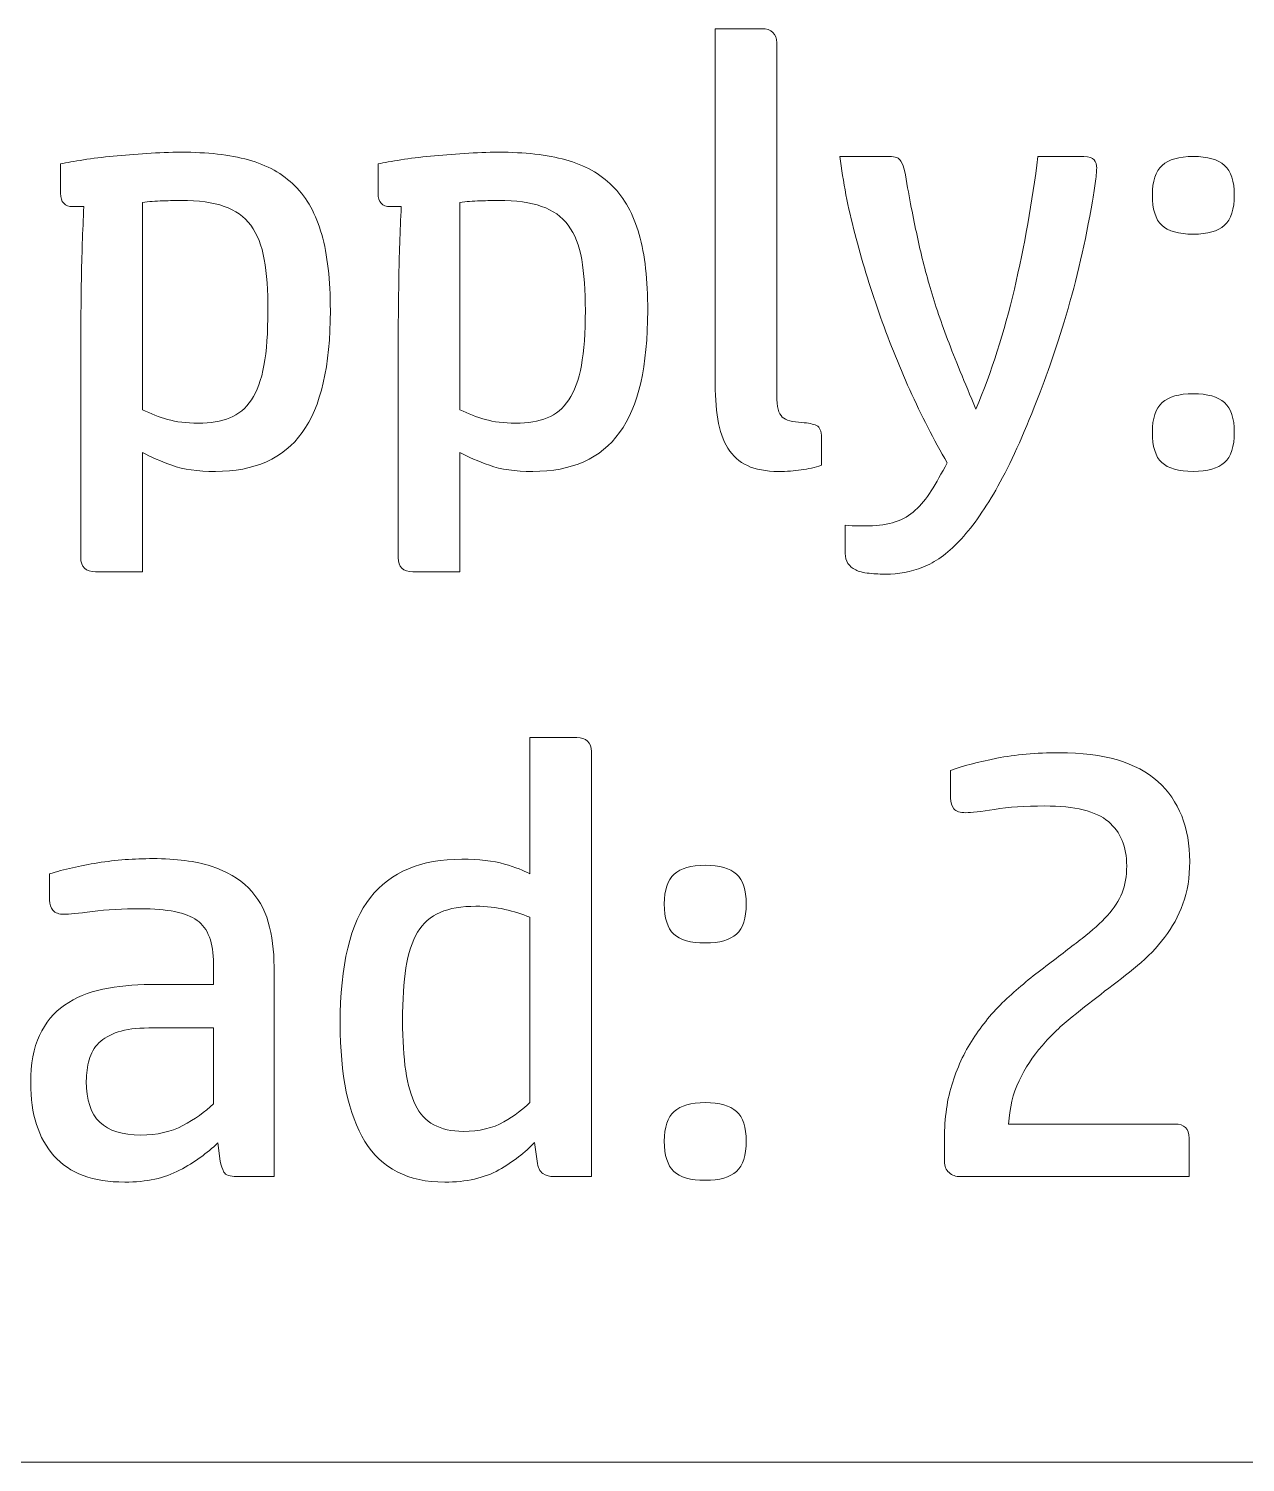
# Model space of a CAD drawing. Header units: inches. Extents: x -4.89 to -2.45, y 0.77 to 2.41.
# Drawn here: x -3.9565 to -3.7355, y 0.7668 to 1.0273 of the extents above; entities that cross this region are included whole.
import ezdxf

# ---------------------------------------------------------------- set-up
doc = ezdxf.new("R2010")
doc.units = ezdxf.units.IN
doc.header["$MEASUREMENT"] = 0
doc.layers.add('Layer 1', color=7, linetype='Continuous')

msp = doc.modelspace()

# ---------------------------------------------------------------- linework, layer by layer
at = {"layer": 'Layer 1', "color": 250, "lineweight": 9}
for points, knots in [([(-3.82059, 0.96059), (-3.82059, 0.95859), (-3.82026, 0.9573), (-3.81959, 0.9567), (-3.81959, 0.9567), (-3.81893, 0.95611), (-3.81774, 0.95578), (-3.81604, 0.9557), (-3.81604, 0.9557), (-3.81485, 0.95563), (-3.81396, 0.95545), (-3.81337, 0.95515), (-3.81337, 0.95515), (-3.81278, 0.95485), (-3.81248, 0.95415), (-3.81248, 0.95304), (-3.81248, 0.95304), (-3.81248, 0.95304), (-3.81248, 0.94793), (-3.81248, 0.94793), (-3.81248, 0.94793), (-3.81367, 0.94756), (-3.81489, 0.94728), (-3.81615, 0.94709), (-3.81615, 0.94709), (-3.81741, 0.94691), (-3.81878, 0.94682), (-3.82026, 0.94682), (-3.82026, 0.94682), (-3.82256, 0.94682), (-3.82444, 0.94717), (-3.82593, 0.94787), (-3.82593, 0.94787), (-3.82741, 0.94858), (-3.82859, 0.94963), (-3.82948, 0.95104), (-3.82948, 0.95104), (-3.83037, 0.95245), (-3.83098, 0.9542), (-3.83131, 0.95632), (-3.83131, 0.95632), (-3.83165, 0.95843), (-3.83181, 0.96089), (-3.83181, 0.9637), (-3.83181, 0.9637), (-3.83181, 0.9637), (-3.83181, 1.02726), (-3.83181, 1.02726), (-3.83181, 1.02726), (-3.83181, 1.02726), (-3.82326, 1.02726), (-3.82326, 1.02726), (-3.82326, 1.02726), (-3.82244, 1.02726), (-3.8218, 1.02704), (-3.82131, 1.02659), (-3.82131, 1.02659), (-3.82083, 1.02615), (-3.82059, 1.02552), (-3.82059, 1.0247), (-3.82059, 1.0247), (-3.82059, 1.0247), (-3.82059, 0.96059), (-3.82059, 0.96059)], [0, 0, 0, 0, 0.058824, 0.058824, 0.058824, 0.058824, 0.117647, 0.117647, 0.117647, 0.117647, 0.176471, 0.176471, 0.176471, 0.176471, 0.235294, 0.235294, 0.235294, 0.235294, 0.294118, 0.294118, 0.294118, 0.294118, 0.352941, 0.352941, 0.352941, 0.352941, 0.411765, 0.411765, 0.411765, 0.411765, 0.470588, 0.470588, 0.470588, 0.470588, 0.529412, 0.529412, 0.529412, 0.529412, 0.588235, 0.588235, 0.588235, 0.588235, 0.647059, 0.647059, 0.647059, 0.647059, 0.705882, 0.705882, 0.705882, 0.705882, 0.764706, 0.764706, 0.764706, 0.764706, 0.823529, 0.823529, 0.823529, 0.823529, 0.882353, 0.882353, 0.882353, 0.882353, 1, 1, 1, 1]), ([(-3.92259, 0.94682), (-3.92578, 0.94682), (-3.92841, 0.94719), (-3.93048, 0.94793), (-3.93048, 0.94793), (-3.93256, 0.94867), (-3.93433, 0.94945), (-3.93581, 0.95026), (-3.93581, 0.95026), (-3.93581, 0.95026), (-3.93581, 0.92859), (-3.93581, 0.92859), (-3.93581, 0.92859), (-3.93581, 0.92859), (-3.94437, 0.92859), (-3.94437, 0.92859), (-3.94437, 0.92859), (-3.94615, 0.92859), (-3.94704, 0.92945), (-3.94704, 0.93115), (-3.94704, 0.93115), (-3.94704, 0.93115), (-3.94704, 0.96859), (-3.94704, 0.96859), (-3.94704, 0.96859), (-3.94704, 0.97282), (-3.947, 0.97715), (-3.94693, 0.98159), (-3.94693, 0.98159), (-3.94685, 0.98604), (-3.9467, 0.99048), (-3.94648, 0.99493), (-3.94648, 0.99493), (-3.94648, 0.99493), (-3.94848, 0.99493), (-3.94848, 0.99493), (-3.94848, 0.99493), (-3.94996, 0.99493), (-3.9507, 0.99574), (-3.9507, 0.99737), (-3.9507, 0.99737), (-3.9507, 0.99737), (-3.9507, 1.0027), (-3.9507, 1.0027), (-3.9507, 1.0027), (-3.94959, 1.00293), (-3.9482, 1.00317), (-3.94654, 1.00343), (-3.94654, 1.00343), (-3.94487, 1.00369), (-3.94307, 1.00391), (-3.94115, 1.00409), (-3.94115, 1.00409), (-3.93922, 1.00428), (-3.93719, 1.00444), (-3.93504, 1.00459), (-3.93504, 1.00459), (-3.93289, 1.00474), (-3.93081, 1.00482), (-3.92881, 1.00482), (-3.92881, 1.00482), (-3.92407, 1.00482), (-3.92, 1.00435), (-3.91659, 1.00343), (-3.91659, 1.00343), (-3.91319, 1.0025), (-3.91037, 1.00093), (-3.90815, 0.9987), (-3.90815, 0.9987), (-3.90593, 0.99648), (-3.9043, 0.99354), (-3.90326, 0.98987), (-3.90326, 0.98987), (-3.90222, 0.9862), (-3.9017, 0.98159), (-3.9017, 0.97604), (-3.9017, 0.97604), (-3.9017, 0.96596), (-3.90341, 0.95857), (-3.90681, 0.95387), (-3.90681, 0.95387), (-3.91022, 0.94917), (-3.91548, 0.94682), (-3.92259, 0.94682)], [0, 0, 0, 0, 0.045455, 0.045455, 0.045455, 0.045455, 0.090909, 0.090909, 0.090909, 0.090909, 0.136364, 0.136364, 0.136364, 0.136364, 0.181818, 0.181818, 0.181818, 0.181818, 0.227273, 0.227273, 0.227273, 0.227273, 0.272727, 0.272727, 0.272727, 0.272727, 0.318182, 0.318182, 0.318182, 0.318182, 0.363636, 0.363636, 0.363636, 0.363636, 0.409091, 0.409091, 0.409091, 0.409091, 0.454545, 0.454545, 0.454545, 0.454545, 0.5, 0.5, 0.5, 0.5, 0.545455, 0.545455, 0.545455, 0.545455, 0.590909, 0.590909, 0.590909, 0.590909, 0.636364, 0.636364, 0.636364, 0.636364, 0.681818, 0.681818, 0.681818, 0.681818, 0.727273, 0.727273, 0.727273, 0.727273, 0.772727, 0.772727, 0.772727, 0.772727, 0.818182, 0.818182, 0.818182, 0.818182, 0.863636, 0.863636, 0.863636, 0.863636, 0.909091, 0.909091, 0.909091, 0.909091, 1, 1, 1, 1]), ([(-3.86493, 0.94682), (-3.86811, 0.94682), (-3.87074, 0.94719), (-3.87281, 0.94793), (-3.87281, 0.94793), (-3.87489, 0.94867), (-3.87667, 0.94945), (-3.87815, 0.95026), (-3.87815, 0.95026), (-3.87815, 0.95026), (-3.87815, 0.92859), (-3.87815, 0.92859), (-3.87815, 0.92859), (-3.87815, 0.92859), (-3.8867, 0.92859), (-3.8867, 0.92859), (-3.8867, 0.92859), (-3.88848, 0.92859), (-3.88937, 0.92945), (-3.88937, 0.93115), (-3.88937, 0.93115), (-3.88937, 0.93115), (-3.88937, 0.96859), (-3.88937, 0.96859), (-3.88937, 0.96859), (-3.88937, 0.97282), (-3.88933, 0.97715), (-3.88926, 0.98159), (-3.88926, 0.98159), (-3.88919, 0.98604), (-3.88904, 0.99048), (-3.88881, 0.99493), (-3.88881, 0.99493), (-3.88881, 0.99493), (-3.89081, 0.99493), (-3.89081, 0.99493), (-3.89081, 0.99493), (-3.8923, 0.99493), (-3.89304, 0.99574), (-3.89304, 0.99737), (-3.89304, 0.99737), (-3.89304, 0.99737), (-3.89304, 1.0027), (-3.89304, 1.0027), (-3.89304, 1.0027), (-3.89193, 1.00293), (-3.89054, 1.00317), (-3.88887, 1.00343), (-3.88887, 1.00343), (-3.8872, 1.00369), (-3.88541, 1.00391), (-3.88348, 1.00409), (-3.88348, 1.00409), (-3.88156, 1.00428), (-3.87952, 1.00444), (-3.87737, 1.00459), (-3.87737, 1.00459), (-3.87522, 1.00474), (-3.87315, 1.00482), (-3.87115, 1.00482), (-3.87115, 1.00482), (-3.86641, 1.00482), (-3.86233, 1.00435), (-3.85893, 1.00343), (-3.85893, 1.00343), (-3.85552, 1.0025), (-3.8527, 1.00093), (-3.85048, 0.9987), (-3.85048, 0.9987), (-3.84826, 0.99648), (-3.84663, 0.99354), (-3.84559, 0.98987), (-3.84559, 0.98987), (-3.84456, 0.9862), (-3.84404, 0.98159), (-3.84404, 0.97604), (-3.84404, 0.97604), (-3.84404, 0.96596), (-3.84574, 0.95857), (-3.84915, 0.95387), (-3.84915, 0.95387), (-3.85256, 0.94917), (-3.85781, 0.94682), (-3.86493, 0.94682)], [0, 0, 0, 0, 0.045455, 0.045455, 0.045455, 0.045455, 0.090909, 0.090909, 0.090909, 0.090909, 0.136364, 0.136364, 0.136364, 0.136364, 0.181818, 0.181818, 0.181818, 0.181818, 0.227273, 0.227273, 0.227273, 0.227273, 0.272727, 0.272727, 0.272727, 0.272727, 0.318182, 0.318182, 0.318182, 0.318182, 0.363636, 0.363636, 0.363636, 0.363636, 0.409091, 0.409091, 0.409091, 0.409091, 0.454545, 0.454545, 0.454545, 0.454545, 0.5, 0.5, 0.5, 0.5, 0.545455, 0.545455, 0.545455, 0.545455, 0.590909, 0.590909, 0.590909, 0.590909, 0.636364, 0.636364, 0.636364, 0.636364, 0.681818, 0.681818, 0.681818, 0.681818, 0.727273, 0.727273, 0.727273, 0.727273, 0.772727, 0.772727, 0.772727, 0.772727, 0.818182, 0.818182, 0.818182, 0.818182, 0.863636, 0.863636, 0.863636, 0.863636, 0.909091, 0.909091, 0.909091, 0.909091, 1, 1, 1, 1]), ([(-3.79737, 1.00148), (-3.79663, 0.99719), (-3.79593, 0.99345), (-3.79524, 0.99026), (-3.79524, 0.99026), (-3.79457, 0.98707), (-3.7938, 0.98393), (-3.79291, 0.98082), (-3.79291, 0.98082), (-3.79202, 0.9777), (-3.79091, 0.97437), (-3.78956, 0.97082), (-3.78956, 0.97082), (-3.78822, 0.96726), (-3.7865, 0.96304), (-3.78443, 0.95815), (-3.78443, 0.95815), (-3.78159, 0.96489), (-3.77928, 0.97215), (-3.77744, 0.97993), (-3.77744, 0.97993), (-3.77563, 0.9877), (-3.77419, 0.99574), (-3.77315, 1.00404), (-3.77315, 1.00404), (-3.77315, 1.00404), (-3.76481, 1.00404), (-3.76481, 1.00404), (-3.76481, 1.00404), (-3.76385, 1.00404), (-3.76322, 1.00383), (-3.76293, 1.00343), (-3.76293, 1.00343), (-3.76263, 1.00302), (-3.76248, 1.00252), (-3.76248, 1.00193), (-3.76248, 1.00193), (-3.76248, 1.00126), (-3.76257, 1.00033), (-3.76276, 0.99915), (-3.76276, 0.99915), (-3.76294, 0.99796), (-3.76311, 0.99689), (-3.76326, 0.99593), (-3.76326, 0.99593), (-3.76452, 0.98852), (-3.76611, 0.98161), (-3.76804, 0.9752), (-3.76804, 0.9752), (-3.76996, 0.9688), (-3.77189, 0.96322), (-3.77381, 0.95848), (-3.77381, 0.95848), (-3.77626, 0.95233), (-3.77859, 0.94732), (-3.78083, 0.94343), (-3.78083, 0.94343), (-3.78306, 0.93954), (-3.78526, 0.93645), (-3.78746, 0.93415), (-3.78746, 0.93415), (-3.78965, 0.93185), (-3.79185, 0.93028), (-3.79404, 0.92943), (-3.79404, 0.92943), (-3.79624, 0.92858), (-3.79848, 0.92815), (-3.80078, 0.92815), (-3.80078, 0.92815), (-3.80169, 0.92815), (-3.80269, 0.9282), (-3.8038, 0.92832), (-3.8038, 0.92832), (-3.80491, 0.92843), (-3.80572, 0.92863), (-3.80626, 0.92893), (-3.80626, 0.92893), (-3.80752, 0.92952), (-3.80815, 0.93052), (-3.80815, 0.93193), (-3.80815, 0.93193), (-3.80815, 0.93193), (-3.80815, 0.93704), (-3.80815, 0.93704), (-3.80815, 0.93704), (-3.80726, 0.93696), (-3.80648, 0.93693), (-3.8058, 0.93693), (-3.8058, 0.93693), (-3.80513, 0.93693), (-3.8045, 0.93693), (-3.80391, 0.93693), (-3.80391, 0.93693), (-3.80206, 0.93693), (-3.80043, 0.93717), (-3.79906, 0.93765), (-3.79906, 0.93765), (-3.79769, 0.93813), (-3.79646, 0.93883), (-3.79543, 0.93976), (-3.79543, 0.93976), (-3.79439, 0.94069), (-3.79343, 0.94187), (-3.79252, 0.94332), (-3.79252, 0.94332), (-3.79163, 0.94476), (-3.79067, 0.94645), (-3.78963, 0.94837), (-3.78963, 0.94837), (-3.79207, 0.95259), (-3.79435, 0.95702), (-3.79643, 0.96165), (-3.79643, 0.96165), (-3.79852, 0.96628), (-3.80039, 0.97098), (-3.80206, 0.97576), (-3.80206, 0.97576), (-3.80374, 0.98054), (-3.80519, 0.9853), (-3.80641, 0.99004), (-3.80641, 0.99004), (-3.80765, 0.99478), (-3.80856, 0.99944), (-3.80915, 1.00404), (-3.80915, 1.00404), (-3.80915, 1.00404), (-3.80015, 1.00404), (-3.80015, 1.00404), (-3.80015, 1.00404), (-3.79904, 1.00404), (-3.79833, 1.00376), (-3.79804, 1.0032), (-3.79804, 1.0032), (-3.79774, 1.00265), (-3.79752, 1.00207), (-3.79737, 1.00148)], [0, 0, 0, 0, 0.028571, 0.028571, 0.028571, 0.028571, 0.057143, 0.057143, 0.057143, 0.057143, 0.085714, 0.085714, 0.085714, 0.085714, 0.114286, 0.114286, 0.114286, 0.114286, 0.142857, 0.142857, 0.142857, 0.142857, 0.171429, 0.171429, 0.171429, 0.171429, 0.2, 0.2, 0.2, 0.2, 0.228571, 0.228571, 0.228571, 0.228571, 0.257143, 0.257143, 0.257143, 0.257143, 0.285714, 0.285714, 0.285714, 0.285714, 0.314286, 0.314286, 0.314286, 0.314286, 0.342857, 0.342857, 0.342857, 0.342857, 0.371429, 0.371429, 0.371429, 0.371429, 0.4, 0.4, 0.4, 0.4, 0.428571, 0.428571, 0.428571, 0.428571, 0.457143, 0.457143, 0.457143, 0.457143, 0.485714, 0.485714, 0.485714, 0.485714, 0.514286, 0.514286, 0.514286, 0.514286, 0.542857, 0.542857, 0.542857, 0.542857, 0.571429, 0.571429, 0.571429, 0.571429, 0.6, 0.6, 0.6, 0.6, 0.628571, 0.628571, 0.628571, 0.628571, 0.657143, 0.657143, 0.657143, 0.657143, 0.685714, 0.685714, 0.685714, 0.685714, 0.714286, 0.714286, 0.714286, 0.714286, 0.742857, 0.742857, 0.742857, 0.742857, 0.771429, 0.771429, 0.771429, 0.771429, 0.8, 0.8, 0.8, 0.8, 0.828571, 0.828571, 0.828571, 0.828571, 0.857143, 0.857143, 0.857143, 0.857143, 0.885714, 0.885714, 0.885714, 0.885714, 0.914286, 0.914286, 0.914286, 0.914286, 0.942857, 0.942857, 0.942857, 0.942857, 1, 1, 1, 1]), ([(-3.73748, 0.99704), (-3.73748, 0.99444), (-3.73807, 0.99261), (-3.73926, 0.99154), (-3.73926, 0.99154), (-3.74044, 0.99046), (-3.74233, 0.98993), (-3.74493, 0.98993), (-3.74493, 0.98993), (-3.74759, 0.98993), (-3.7495, 0.99046), (-3.75065, 0.99154), (-3.75065, 0.99154), (-3.7518, 0.99261), (-3.75237, 0.99444), (-3.75237, 0.99704), (-3.75237, 0.99704), (-3.75237, 0.99956), (-3.75178, 1.00135), (-3.75059, 1.00243), (-3.75059, 1.00243), (-3.74941, 1.0035), (-3.74752, 1.00404), (-3.74493, 1.00404), (-3.74493, 1.00404), (-3.74233, 1.00404), (-3.74044, 1.0035), (-3.73926, 1.00243), (-3.73926, 1.00243), (-3.73807, 1.00135), (-3.73748, 0.99956), (-3.73748, 0.99704)], [0, 0, 0, 0, 0.111111, 0.111111, 0.111111, 0.111111, 0.222222, 0.222222, 0.222222, 0.222222, 0.333333, 0.333333, 0.333333, 0.333333, 0.444444, 0.444444, 0.444444, 0.444444, 0.555556, 0.555556, 0.555556, 0.555556, 0.666667, 0.666667, 0.666667, 0.666667, 0.777778, 0.777778, 0.777778, 0.777778, 1, 1, 1, 1]), ([(-3.9257, 0.95559), (-3.92348, 0.95559), (-3.92157, 0.95591), (-3.91998, 0.95654), (-3.91998, 0.95654), (-3.91839, 0.95717), (-3.91707, 0.95826), (-3.91604, 0.95982), (-3.91604, 0.95982), (-3.915, 0.96137), (-3.91424, 0.96346), (-3.91376, 0.96609), (-3.91376, 0.96609), (-3.91328, 0.96872), (-3.91304, 0.97204), (-3.91304, 0.97604), (-3.91304, 0.97604), (-3.91304, 0.97967), (-3.91326, 0.98276), (-3.9137, 0.98532), (-3.9137, 0.98532), (-3.91415, 0.98787), (-3.91496, 0.98995), (-3.91615, 0.99154), (-3.91615, 0.99154), (-3.91733, 0.99313), (-3.91894, 0.99428), (-3.92098, 0.99498), (-3.92098, 0.99498), (-3.92302, 0.99569), (-3.92563, 0.99604), (-3.92881, 0.99604), (-3.92881, 0.99604), (-3.9297, 0.99604), (-3.93081, 0.99602), (-3.93215, 0.99598), (-3.93215, 0.99598), (-3.93348, 0.99594), (-3.9347, 0.99585), (-3.93581, 0.9957), (-3.93581, 0.9957), (-3.93581, 0.9957), (-3.93581, 0.95804), (-3.93581, 0.95804), (-3.93581, 0.95804), (-3.93433, 0.9573), (-3.93281, 0.9567), (-3.93126, 0.95626), (-3.93126, 0.95626), (-3.9297, 0.95582), (-3.92785, 0.95559), (-3.9257, 0.95559)], [0, 0, 0, 0, 0.071429, 0.071429, 0.071429, 0.071429, 0.142857, 0.142857, 0.142857, 0.142857, 0.214286, 0.214286, 0.214286, 0.214286, 0.285714, 0.285714, 0.285714, 0.285714, 0.357143, 0.357143, 0.357143, 0.357143, 0.428571, 0.428571, 0.428571, 0.428571, 0.5, 0.5, 0.5, 0.5, 0.571429, 0.571429, 0.571429, 0.571429, 0.642857, 0.642857, 0.642857, 0.642857, 0.714286, 0.714286, 0.714286, 0.714286, 0.785714, 0.785714, 0.785714, 0.785714, 0.857143, 0.857143, 0.857143, 0.857143, 1, 1, 1, 1]), ([(-3.86804, 0.95559), (-3.86581, 0.95559), (-3.86391, 0.95591), (-3.86231, 0.95654), (-3.86231, 0.95654), (-3.86072, 0.95717), (-3.85941, 0.95826), (-3.85837, 0.95982), (-3.85837, 0.95982), (-3.85733, 0.96137), (-3.85657, 0.96346), (-3.85609, 0.96609), (-3.85609, 0.96609), (-3.85561, 0.96872), (-3.85537, 0.97204), (-3.85537, 0.97604), (-3.85537, 0.97604), (-3.85537, 0.97967), (-3.85559, 0.98276), (-3.85604, 0.98532), (-3.85604, 0.98532), (-3.85648, 0.98787), (-3.8573, 0.98995), (-3.85848, 0.99154), (-3.85848, 0.99154), (-3.85967, 0.99313), (-3.86128, 0.99428), (-3.86331, 0.99498), (-3.86331, 0.99498), (-3.86535, 0.99569), (-3.86796, 0.99604), (-3.87115, 0.99604), (-3.87115, 0.99604), (-3.87204, 0.99604), (-3.87315, 0.99602), (-3.87448, 0.99598), (-3.87448, 0.99598), (-3.87581, 0.99594), (-3.87704, 0.99585), (-3.87815, 0.9957), (-3.87815, 0.9957), (-3.87815, 0.9957), (-3.87815, 0.95804), (-3.87815, 0.95804), (-3.87815, 0.95804), (-3.87667, 0.9573), (-3.87515, 0.9567), (-3.87359, 0.95626), (-3.87359, 0.95626), (-3.87204, 0.95582), (-3.87019, 0.95559), (-3.86804, 0.95559)], [0, 0, 0, 0, 0.071429, 0.071429, 0.071429, 0.071429, 0.142857, 0.142857, 0.142857, 0.142857, 0.214286, 0.214286, 0.214286, 0.214286, 0.285714, 0.285714, 0.285714, 0.285714, 0.357143, 0.357143, 0.357143, 0.357143, 0.428571, 0.428571, 0.428571, 0.428571, 0.5, 0.5, 0.5, 0.5, 0.571429, 0.571429, 0.571429, 0.571429, 0.642857, 0.642857, 0.642857, 0.642857, 0.714286, 0.714286, 0.714286, 0.714286, 0.785714, 0.785714, 0.785714, 0.785714, 0.857143, 0.857143, 0.857143, 0.857143, 1, 1, 1, 1]), ([(-3.73748, 0.95393), (-3.73748, 0.95133), (-3.73807, 0.9495), (-3.73926, 0.94843), (-3.73926, 0.94843), (-3.74044, 0.94735), (-3.74233, 0.94682), (-3.74493, 0.94682), (-3.74493, 0.94682), (-3.74759, 0.94682), (-3.7495, 0.94735), (-3.75065, 0.94843), (-3.75065, 0.94843), (-3.7518, 0.9495), (-3.75237, 0.95133), (-3.75237, 0.95393), (-3.75237, 0.95393), (-3.75237, 0.95645), (-3.75178, 0.95824), (-3.75059, 0.95932), (-3.75059, 0.95932), (-3.74941, 0.96039), (-3.74752, 0.96093), (-3.74493, 0.96093), (-3.74493, 0.96093), (-3.74233, 0.96093), (-3.74044, 0.96039), (-3.73926, 0.95932), (-3.73926, 0.95932), (-3.73807, 0.95824), (-3.73748, 0.95645), (-3.73748, 0.95393)], [0, 0, 0, 0, 0.111111, 0.111111, 0.111111, 0.111111, 0.222222, 0.222222, 0.222222, 0.222222, 0.333333, 0.333333, 0.333333, 0.333333, 0.444444, 0.444444, 0.444444, 0.444444, 0.555556, 0.555556, 0.555556, 0.555556, 0.666667, 0.666667, 0.666667, 0.666667, 0.777778, 0.777778, 0.777778, 0.777778, 1, 1, 1, 1]), ([(-3.88092, 0.81771), (-3.88758, 0.81771), (-3.89242, 0.82017), (-3.89542, 0.8251), (-3.89542, 0.8251), (-3.89842, 0.83002), (-3.89992, 0.83715), (-3.89992, 0.84649), (-3.89992, 0.84649), (-3.89992, 0.85715), (-3.89808, 0.8648), (-3.89442, 0.86943), (-3.89442, 0.86943), (-3.89075, 0.87406), (-3.88521, 0.87637), (-3.87781, 0.87637), (-3.87781, 0.87637), (-3.8747, 0.87637), (-3.87212, 0.87608), (-3.87009, 0.87548), (-3.87009, 0.87548), (-3.86805, 0.87489), (-3.86651, 0.8743), (-3.86547, 0.87371), (-3.86547, 0.87371), (-3.86547, 0.87371), (-3.86547, 0.89848), (-3.86547, 0.89848), (-3.86547, 0.89848), (-3.86547, 0.89848), (-3.85692, 0.89848), (-3.85692, 0.89848), (-3.85692, 0.89848), (-3.8561, 0.89848), (-3.85546, 0.89826), (-3.85497, 0.89782), (-3.85497, 0.89782), (-3.85449, 0.89737), (-3.85425, 0.89674), (-3.85425, 0.89593), (-3.85425, 0.89593), (-3.85425, 0.89593), (-3.85425, 0.81871), (-3.85425, 0.81871), (-3.85425, 0.81871), (-3.85425, 0.81871), (-3.86103, 0.81871), (-3.86103, 0.81871), (-3.86103, 0.81871), (-3.86184, 0.81871), (-3.86253, 0.81889), (-3.86309, 0.81926), (-3.86309, 0.81926), (-3.86364, 0.81963), (-3.86399, 0.82037), (-3.86414, 0.82149), (-3.86414, 0.82149), (-3.86414, 0.82149), (-3.86459, 0.82493), (-3.86459, 0.82493), (-3.86459, 0.82493), (-3.86629, 0.82308), (-3.86846, 0.82141), (-3.87109, 0.81993), (-3.87109, 0.81993), (-3.87371, 0.81845), (-3.87699, 0.81771), (-3.88092, 0.81771)], [0, 0, 0, 0, 0.055556, 0.055556, 0.055556, 0.055556, 0.111111, 0.111111, 0.111111, 0.111111, 0.166667, 0.166667, 0.166667, 0.166667, 0.222222, 0.222222, 0.222222, 0.222222, 0.277778, 0.277778, 0.277778, 0.277778, 0.333333, 0.333333, 0.333333, 0.333333, 0.388889, 0.388889, 0.388889, 0.388889, 0.444444, 0.444444, 0.444444, 0.444444, 0.5, 0.5, 0.5, 0.5, 0.555556, 0.555556, 0.555556, 0.555556, 0.611111, 0.611111, 0.611111, 0.611111, 0.666667, 0.666667, 0.666667, 0.666667, 0.722222, 0.722222, 0.722222, 0.722222, 0.777778, 0.777778, 0.777778, 0.777778, 0.833333, 0.833333, 0.833333, 0.833333, 0.888889, 0.888889, 0.888889, 0.888889, 1, 1, 1, 1]), ([(-3.76103, 0.85237), (-3.76295, 0.85089), (-3.76491, 0.84936), (-3.76691, 0.84776), (-3.76691, 0.84776), (-3.76891, 0.84617), (-3.77075, 0.84441), (-3.77241, 0.84249), (-3.77241, 0.84249), (-3.77408, 0.84056), (-3.77547, 0.83843), (-3.77658, 0.8361), (-3.77658, 0.8361), (-3.77769, 0.83376), (-3.77832, 0.83115), (-3.77847, 0.82826), (-3.77847, 0.82826), (-3.77847, 0.82826), (-3.74825, 0.82826), (-3.74825, 0.82826), (-3.74825, 0.82826), (-3.74654, 0.82826), (-3.74569, 0.82741), (-3.74569, 0.82571), (-3.74569, 0.82571), (-3.74569, 0.82571), (-3.74569, 0.81871), (-3.74569, 0.81871), (-3.74569, 0.81871), (-3.74569, 0.81871), (-3.78725, 0.81871), (-3.78725, 0.81871), (-3.78725, 0.81871), (-3.78806, 0.81871), (-3.78875, 0.81895), (-3.7893, 0.81943), (-3.7893, 0.81943), (-3.78986, 0.81991), (-3.79014, 0.8206), (-3.79014, 0.82149), (-3.79014, 0.82149), (-3.79014, 0.82149), (-3.79014, 0.8256), (-3.79014, 0.8256), (-3.79014, 0.8256), (-3.79014, 0.82937), (-3.78964, 0.8328), (-3.78864, 0.83587), (-3.78864, 0.83587), (-3.78764, 0.83895), (-3.7863, 0.84173), (-3.78464, 0.84421), (-3.78464, 0.84421), (-3.78297, 0.84669), (-3.78103, 0.84897), (-3.7788, 0.85104), (-3.7788, 0.85104), (-3.77658, 0.85311), (-3.77421, 0.85508), (-3.77169, 0.85693), (-3.77169, 0.85693), (-3.76917, 0.85886), (-3.76699, 0.86054), (-3.76514, 0.86198), (-3.76514, 0.86198), (-3.76328, 0.86343), (-3.76175, 0.86482), (-3.76053, 0.86615), (-3.76053, 0.86615), (-3.7593, 0.86748), (-3.75841, 0.86886), (-3.75786, 0.87026), (-3.75786, 0.87026), (-3.7573, 0.87167), (-3.75703, 0.8733), (-3.75703, 0.87515), (-3.75703, 0.87515), (-3.75703, 0.87863), (-3.75814, 0.88132), (-3.76036, 0.88321), (-3.76036, 0.88321), (-3.76258, 0.8851), (-3.76643, 0.88604), (-3.77191, 0.88604), (-3.77191, 0.88604), (-3.77547, 0.88604), (-3.77851, 0.88584), (-3.78103, 0.88543), (-3.78103, 0.88543), (-3.78354, 0.88502), (-3.78528, 0.88482), (-3.78625, 0.88482), (-3.78625, 0.88482), (-3.78728, 0.88482), (-3.78801, 0.88506), (-3.78841, 0.88554), (-3.78841, 0.88554), (-3.78882, 0.88602), (-3.78903, 0.88667), (-3.78903, 0.88748), (-3.78903, 0.88748), (-3.78903, 0.88748), (-3.78903, 0.89248), (-3.78903, 0.89248), (-3.78903, 0.89248), (-3.7868, 0.8933), (-3.78401, 0.89404), (-3.78064, 0.89471), (-3.78064, 0.89471), (-3.77727, 0.89537), (-3.77347, 0.89571), (-3.76925, 0.89571), (-3.76925, 0.89571), (-3.76117, 0.89571), (-3.75521, 0.89397), (-3.75136, 0.89048), (-3.75136, 0.89048), (-3.74751, 0.887), (-3.74558, 0.88215), (-3.74558, 0.87593), (-3.74558, 0.87593), (-3.74558, 0.87304), (-3.74599, 0.87048), (-3.7468, 0.86826), (-3.7468, 0.86826), (-3.74762, 0.86604), (-3.74873, 0.864), (-3.75014, 0.86215), (-3.75014, 0.86215), (-3.75154, 0.8603), (-3.75319, 0.8586), (-3.75508, 0.85704), (-3.75508, 0.85704), (-3.75697, 0.85548), (-3.75895, 0.85393), (-3.76103, 0.85237)], [0, 0, 0, 0, 0.028571, 0.028571, 0.028571, 0.028571, 0.057143, 0.057143, 0.057143, 0.057143, 0.085714, 0.085714, 0.085714, 0.085714, 0.114286, 0.114286, 0.114286, 0.114286, 0.142857, 0.142857, 0.142857, 0.142857, 0.171429, 0.171429, 0.171429, 0.171429, 0.2, 0.2, 0.2, 0.2, 0.228571, 0.228571, 0.228571, 0.228571, 0.257143, 0.257143, 0.257143, 0.257143, 0.285714, 0.285714, 0.285714, 0.285714, 0.314286, 0.314286, 0.314286, 0.314286, 0.342857, 0.342857, 0.342857, 0.342857, 0.371429, 0.371429, 0.371429, 0.371429, 0.4, 0.4, 0.4, 0.4, 0.428571, 0.428571, 0.428571, 0.428571, 0.457143, 0.457143, 0.457143, 0.457143, 0.485714, 0.485714, 0.485714, 0.485714, 0.514286, 0.514286, 0.514286, 0.514286, 0.542857, 0.542857, 0.542857, 0.542857, 0.571429, 0.571429, 0.571429, 0.571429, 0.6, 0.6, 0.6, 0.6, 0.628571, 0.628571, 0.628571, 0.628571, 0.657143, 0.657143, 0.657143, 0.657143, 0.685714, 0.685714, 0.685714, 0.685714, 0.714286, 0.714286, 0.714286, 0.714286, 0.742857, 0.742857, 0.742857, 0.742857, 0.771429, 0.771429, 0.771429, 0.771429, 0.8, 0.8, 0.8, 0.8, 0.828571, 0.828571, 0.828571, 0.828571, 0.857143, 0.857143, 0.857143, 0.857143, 0.885714, 0.885714, 0.885714, 0.885714, 0.914286, 0.914286, 0.914286, 0.914286, 0.942857, 0.942857, 0.942857, 0.942857, 1, 1, 1, 1]), ([(-3.93903, 0.81771), (-3.94481, 0.81771), (-3.94911, 0.8193), (-3.95192, 0.82249), (-3.95192, 0.82249), (-3.95473, 0.82567), (-3.95614, 0.83008), (-3.95614, 0.83571), (-3.95614, 0.83571), (-3.95614, 0.83919), (-3.9556, 0.84208), (-3.95453, 0.84437), (-3.95453, 0.84437), (-3.95346, 0.84667), (-3.95194, 0.8485), (-3.94998, 0.84987), (-3.94998, 0.84987), (-3.94801, 0.85124), (-3.9457, 0.85221), (-3.94303, 0.85276), (-3.94303, 0.85276), (-3.94036, 0.85332), (-3.93748, 0.8536), (-3.93436, 0.8536), (-3.93436, 0.8536), (-3.93436, 0.8536), (-3.92292, 0.8536), (-3.92292, 0.8536), (-3.92292, 0.8536), (-3.92292, 0.8536), (-3.92292, 0.85737), (-3.92292, 0.85737), (-3.92292, 0.85737), (-3.92292, 0.86123), (-3.92392, 0.86386), (-3.92592, 0.86526), (-3.92592, 0.86526), (-3.92792, 0.86667), (-3.93133, 0.86737), (-3.93614, 0.86737), (-3.93614, 0.86737), (-3.9394, 0.86737), (-3.94233, 0.86721), (-3.94492, 0.86687), (-3.94492, 0.86687), (-3.94751, 0.86654), (-3.94922, 0.86637), (-3.95003, 0.86637), (-3.95003, 0.86637), (-3.95099, 0.86637), (-3.95168, 0.86661), (-3.95209, 0.8671), (-3.95209, 0.8671), (-3.95249, 0.86758), (-3.9527, 0.86819), (-3.9527, 0.86893), (-3.9527, 0.86893), (-3.9527, 0.86893), (-3.9527, 0.87371), (-3.9527, 0.87371), (-3.9527, 0.87371), (-3.95011, 0.87452), (-3.94718, 0.87519), (-3.94392, 0.87571), (-3.94392, 0.87571), (-3.94066, 0.87623), (-3.93733, 0.87648), (-3.93392, 0.87648), (-3.93392, 0.87648), (-3.9297, 0.87648), (-3.92618, 0.87602), (-3.92336, 0.8751), (-3.92336, 0.8751), (-3.92055, 0.87417), (-3.91829, 0.87286), (-3.91659, 0.87115), (-3.91659, 0.87115), (-3.91488, 0.86945), (-3.91368, 0.86737), (-3.91298, 0.86493), (-3.91298, 0.86493), (-3.91227, 0.86248), (-3.91192, 0.85978), (-3.91192, 0.85682), (-3.91192, 0.85682), (-3.91192, 0.85682), (-3.91192, 0.81871), (-3.91192, 0.81871), (-3.91192, 0.81871), (-3.91192, 0.81871), (-3.9187, 0.81871), (-3.9187, 0.81871), (-3.9187, 0.81871), (-3.91996, 0.81871), (-3.92073, 0.81899), (-3.92103, 0.81954), (-3.92103, 0.81954), (-3.92133, 0.8201), (-3.92155, 0.82074), (-3.9217, 0.82149), (-3.9217, 0.82149), (-3.9217, 0.82149), (-3.92214, 0.82482), (-3.92214, 0.82482), (-3.92214, 0.82482), (-3.92407, 0.82297), (-3.92638, 0.82132), (-3.92909, 0.81987), (-3.92909, 0.81987), (-3.93179, 0.81843), (-3.93511, 0.81771), (-3.93903, 0.81771)], [0, 0, 0, 0, 0.034483, 0.034483, 0.034483, 0.034483, 0.068966, 0.068966, 0.068966, 0.068966, 0.103448, 0.103448, 0.103448, 0.103448, 0.137931, 0.137931, 0.137931, 0.137931, 0.172414, 0.172414, 0.172414, 0.172414, 0.206897, 0.206897, 0.206897, 0.206897, 0.241379, 0.241379, 0.241379, 0.241379, 0.275862, 0.275862, 0.275862, 0.275862, 0.310345, 0.310345, 0.310345, 0.310345, 0.344828, 0.344828, 0.344828, 0.344828, 0.37931, 0.37931, 0.37931, 0.37931, 0.413793, 0.413793, 0.413793, 0.413793, 0.448276, 0.448276, 0.448276, 0.448276, 0.482759, 0.482759, 0.482759, 0.482759, 0.517241, 0.517241, 0.517241, 0.517241, 0.551724, 0.551724, 0.551724, 0.551724, 0.586207, 0.586207, 0.586207, 0.586207, 0.62069, 0.62069, 0.62069, 0.62069, 0.655172, 0.655172, 0.655172, 0.655172, 0.689655, 0.689655, 0.689655, 0.689655, 0.724138, 0.724138, 0.724138, 0.724138, 0.758621, 0.758621, 0.758621, 0.758621, 0.793103, 0.793103, 0.793103, 0.793103, 0.827586, 0.827586, 0.827586, 0.827586, 0.862069, 0.862069, 0.862069, 0.862069, 0.896552, 0.896552, 0.896552, 0.896552, 0.931034, 0.931034, 0.931034, 0.931034, 1, 1, 1, 1]), ([(-3.82614, 0.86826), (-3.82614, 0.86567), (-3.82673, 0.86384), (-3.82792, 0.86276), (-3.82792, 0.86276), (-3.8291, 0.86169), (-3.83099, 0.86115), (-3.83358, 0.86115), (-3.83358, 0.86115), (-3.83625, 0.86115), (-3.83816, 0.86169), (-3.83931, 0.86276), (-3.83931, 0.86276), (-3.84045, 0.86384), (-3.84103, 0.86567), (-3.84103, 0.86826), (-3.84103, 0.86826), (-3.84103, 0.87078), (-3.84044, 0.87258), (-3.83925, 0.87365), (-3.83925, 0.87365), (-3.83807, 0.87473), (-3.83618, 0.87526), (-3.83358, 0.87526), (-3.83358, 0.87526), (-3.83099, 0.87526), (-3.8291, 0.87473), (-3.82792, 0.87365), (-3.82792, 0.87365), (-3.82673, 0.87258), (-3.82614, 0.87078), (-3.82614, 0.86826)], [0, 0, 0, 0, 0.111111, 0.111111, 0.111111, 0.111111, 0.222222, 0.222222, 0.222222, 0.222222, 0.333333, 0.333333, 0.333333, 0.333333, 0.444444, 0.444444, 0.444444, 0.444444, 0.555556, 0.555556, 0.555556, 0.555556, 0.666667, 0.666667, 0.666667, 0.666667, 0.777778, 0.777778, 0.777778, 0.777778, 1, 1, 1, 1]), ([(-3.86547, 0.86582), (-3.86688, 0.86641), (-3.86838, 0.86689), (-3.86997, 0.86726), (-3.86997, 0.86726), (-3.87157, 0.86763), (-3.87333, 0.86782), (-3.87525, 0.86782), (-3.87525, 0.86782), (-3.87784, 0.86782), (-3.88001, 0.86745), (-3.88175, 0.86671), (-3.88175, 0.86671), (-3.88349, 0.86597), (-3.88486, 0.86476), (-3.88586, 0.8631), (-3.88586, 0.8631), (-3.88686, 0.86143), (-3.88757, 0.85928), (-3.88797, 0.85665), (-3.88797, 0.85665), (-3.88838, 0.85402), (-3.88858, 0.85082), (-3.88858, 0.84704), (-3.88858, 0.84704), (-3.88858, 0.84), (-3.88781, 0.83489), (-3.88625, 0.83171), (-3.88625, 0.83171), (-3.8847, 0.82852), (-3.88181, 0.82693), (-3.87758, 0.82693), (-3.87758, 0.82693), (-3.87462, 0.82693), (-3.87216, 0.8275), (-3.8702, 0.82865), (-3.8702, 0.82865), (-3.86823, 0.8298), (-3.86666, 0.83097), (-3.86547, 0.83215), (-3.86547, 0.83215), (-3.86547, 0.83215), (-3.86547, 0.86582), (-3.86547, 0.86582)], [0, 0, 0, 0, 0.083333, 0.083333, 0.083333, 0.083333, 0.166667, 0.166667, 0.166667, 0.166667, 0.25, 0.25, 0.25, 0.25, 0.333333, 0.333333, 0.333333, 0.333333, 0.416667, 0.416667, 0.416667, 0.416667, 0.5, 0.5, 0.5, 0.5, 0.583333, 0.583333, 0.583333, 0.583333, 0.666667, 0.666667, 0.666667, 0.666667, 0.75, 0.75, 0.75, 0.75, 0.833333, 0.833333, 0.833333, 0.833333, 1, 1, 1, 1]), ([(-3.9347, 0.84571), (-3.93692, 0.84571), (-3.93877, 0.84547), (-3.94025, 0.84499), (-3.94025, 0.84499), (-3.94173, 0.8445), (-3.9429, 0.84384), (-3.94375, 0.84299), (-3.94375, 0.84299), (-3.94461, 0.84213), (-3.9452, 0.84111), (-3.94553, 0.83993), (-3.94553, 0.83993), (-3.94586, 0.83874), (-3.94603, 0.83745), (-3.94603, 0.83604), (-3.94603, 0.83604), (-3.94603, 0.83263), (-3.94522, 0.83015), (-3.94359, 0.8286), (-3.94359, 0.8286), (-3.94196, 0.82704), (-3.93948, 0.82626), (-3.93614, 0.82626), (-3.93614, 0.82626), (-3.93318, 0.82626), (-3.93062, 0.82684), (-3.92848, 0.82799), (-3.92848, 0.82799), (-3.92633, 0.82913), (-3.92448, 0.83045), (-3.92292, 0.83193), (-3.92292, 0.83193), (-3.92292, 0.83193), (-3.92292, 0.84571), (-3.92292, 0.84571), (-3.92292, 0.84571), (-3.92292, 0.84571), (-3.9347, 0.84571), (-3.9347, 0.84571)], [0, 0, 0, 0, 0.090909, 0.090909, 0.090909, 0.090909, 0.181818, 0.181818, 0.181818, 0.181818, 0.272727, 0.272727, 0.272727, 0.272727, 0.363636, 0.363636, 0.363636, 0.363636, 0.454545, 0.454545, 0.454545, 0.454545, 0.545455, 0.545455, 0.545455, 0.545455, 0.636364, 0.636364, 0.636364, 0.636364, 0.727273, 0.727273, 0.727273, 0.727273, 0.818182, 0.818182, 0.818182, 0.818182, 1, 1, 1, 1]), ([(-3.82614, 0.82515), (-3.82614, 0.82256), (-3.82673, 0.82073), (-3.82792, 0.81965), (-3.82792, 0.81965), (-3.8291, 0.81858), (-3.83099, 0.81804), (-3.83358, 0.81804), (-3.83358, 0.81804), (-3.83625, 0.81804), (-3.83816, 0.81858), (-3.83931, 0.81965), (-3.83931, 0.81965), (-3.84045, 0.82073), (-3.84103, 0.82256), (-3.84103, 0.82515), (-3.84103, 0.82515), (-3.84103, 0.82767), (-3.84044, 0.82947), (-3.83925, 0.83054), (-3.83925, 0.83054), (-3.83807, 0.83161), (-3.83618, 0.83215), (-3.83358, 0.83215), (-3.83358, 0.83215), (-3.83099, 0.83215), (-3.8291, 0.83161), (-3.82792, 0.83054), (-3.82792, 0.83054), (-3.82673, 0.82947), (-3.82614, 0.82767), (-3.82614, 0.82515)], [0, 0, 0, 0, 0.111111, 0.111111, 0.111111, 0.111111, 0.222222, 0.222222, 0.222222, 0.222222, 0.333333, 0.333333, 0.333333, 0.333333, 0.444444, 0.444444, 0.444444, 0.444444, 0.555556, 0.555556, 0.555556, 0.555556, 0.666667, 0.666667, 0.666667, 0.666667, 0.777778, 0.777778, 0.777778, 0.777778, 1, 1, 1, 1])]:
    msp.add_open_spline(points, degree=3, knots=knots, dxfattribs=at)
at = {"layer": 'Layer 1', "lineweight": 9}
msp.add_open_spline([(-4.65138, 0.7668), (-4.65138, 0.7668), (-2.68924, 0.7668), (-2.68924, 0.7668)], degree=3, dxfattribs=at)

doc.saveas('drawing.dxf')
